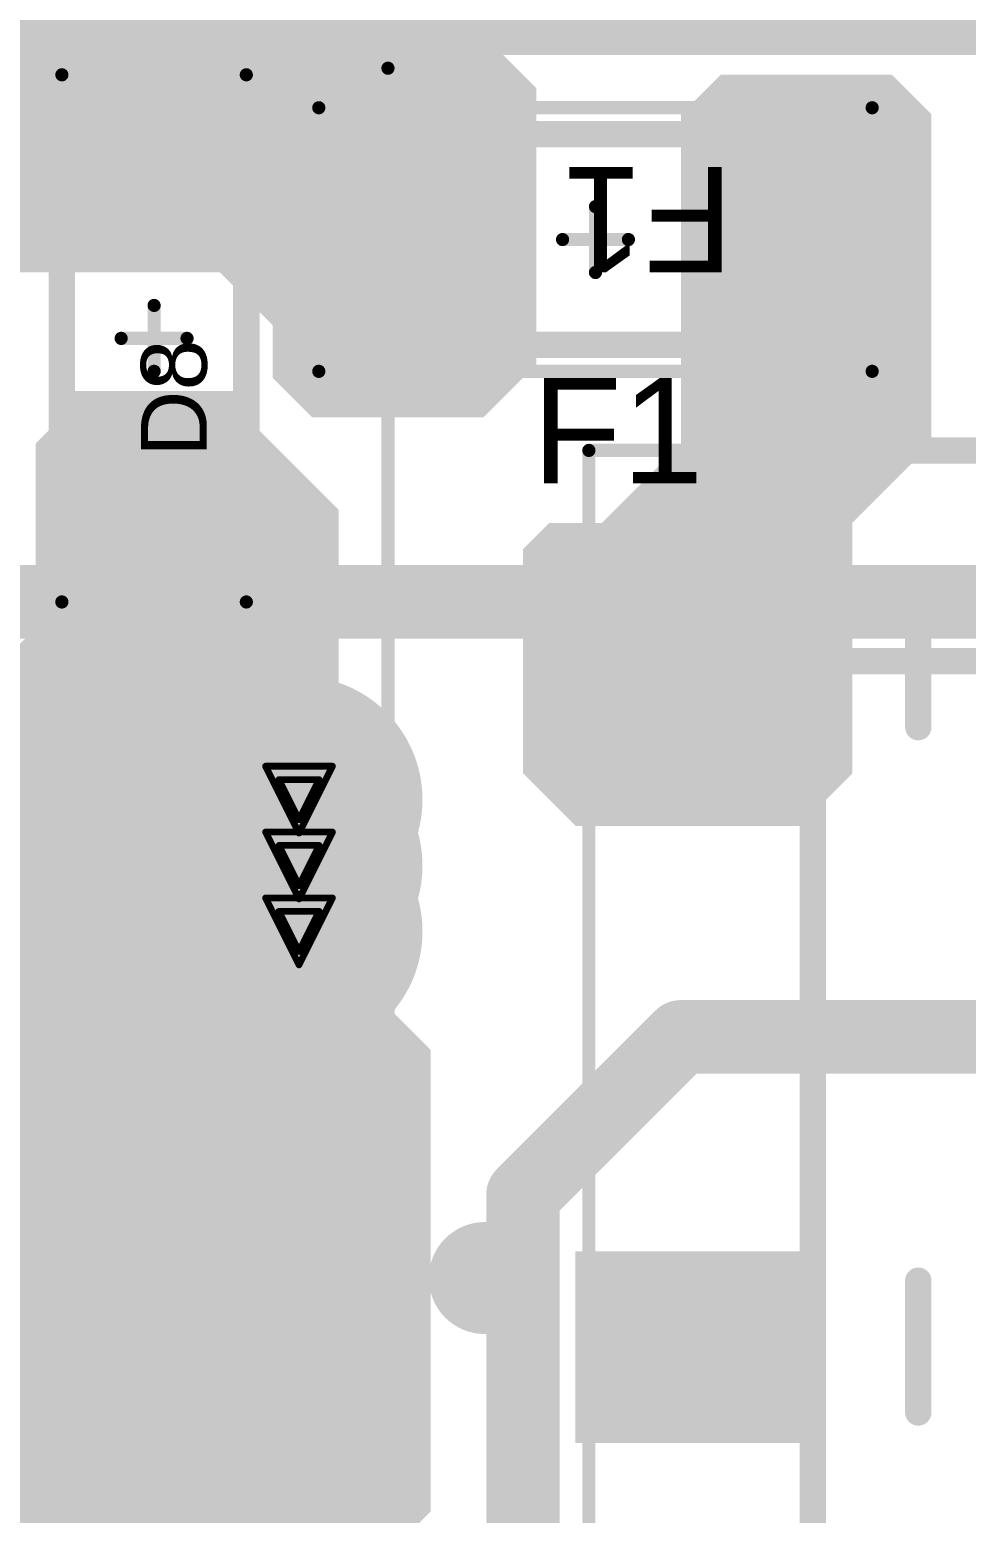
# Model space of a CAD drawing. Header units: inches. Extents: x -21 to 344, y -3 to 240.
# Drawn here: x 15.76 to 22.86, y 52.38 to 63.64 of the extents above; entities that cross this region are included whole.
import ezdxf

# ---------------------------------------------------------------- set-up
doc = ezdxf.new("R2010")
doc.units = ezdxf.units.IN
for name, color, linetype in [('Bottom Layer', 5, 'Continuous'), ('Drill Drawing', 1, 'Continuous'), ('Int1 -GND)', 76, 'Continuous'), ('Int2 -PWR)', 16, 'Continuous'), ('Top Component Center', 76, 'Continuous'), ('Top Designator', 56, 'Continuous'), ('Top Layer', 1, 'Continuous'), ('Top Overlay', 2, 'Continuous'), ('Top Paste', 8, 'Continuous'), ('Top Solder', 216, 'Continuous'), ('Via Holes', 16, 'Continuous')]:
    doc.layers.add(name, color=color, linetype=linetype)
doc.styles.add('Arial', font='', dxfattribs={"height": 0.2})
doc.styles.get('Arial').set_extended_font_data('Arial')

# ---------------------------------------------------------------- blocks, each defined once
blk = doc.blocks.new('SOD323F_1')
at = {"layer": 'Top Layer'}
for points in [[(-1.92499996, 0.27499945), (-0.87499952, 0.27499945), (-0.87499952, -0.27499945), (-1.92499996, -0.27499945)], [(0.87499952, 0.27499945), (1.92499996, 0.27499945), (1.92499996, -0.27499945), (0.87499952, -0.27499945)]]:
    blk.add_hatch(color=1, dxfattribs=at).paths.add_polyline_path(points)
at = {"layer": 'Top Paste'}
for points in [[(-2.05199996, 0.40199945), (-0.74799952, 0.40199945), (-0.74799952, -0.40199945), (-2.05199996, -0.40199945)], [(0.74799952, 0.40199945), (2.05199996, 0.40199945), (2.05199996, -0.40199945), (0.74799952, -0.40199945)]]:
    blk.add_hatch(color=8, dxfattribs=at).paths.add_polyline_path(points)
at = {"layer": 'Top Solder'}
for points in [[(-1.97499986, 0.32499935), (-0.8249996199999998, 0.32499935), (-0.8249996199999998, -0.32499935), (-1.97499986, -0.32499935)], [(0.8249996199999998, 0.32499935), (1.97499986, 0.32499935), (1.97499986, -0.32499935), (0.8249996199999998, -0.32499935)]]:
    blk.add_hatch(color=216, dxfattribs=at).paths.add_polyline_path(points)
at = {"layer": 'Top Component Center'}
for points in [[(-2.00000108, 0.7000011399999999, 0.0999998, 0.0999998, 0), (-2.00000108, -0.7000011399999999, 0.0999998, 0.0999998, 0)], [(-2.00000108, 0.7000011399999999, 0.0999998, 0.0999998, 0), (2.00000108, 0.7000011399999999, 0.0999998, 0.0999998, 0)], [(2.00000108, 0.7000011399999999, 0.0999998, 0.0999998, 0), (2.00000108, -0.7000011399999999, 0.0999998, 0.0999998, 0)], [(0, 0.2499995, 0.0999998, 0.0999998, 0), (0, -0.2499995, 0.0999998, 0.0999998, 0)], [(-0.2499995, 0, 0.0999998, 0.0999998, 0), (0.2499995, 0, 0.0999998, 0.0999998, 0)], [(-2.00000108, -0.7000011399999999, 0.0999998, 0.0999998, 0), (2.00000108, -0.7000011399999999, 0.0999998, 0.0999998, 0)]]:
    blk.add_lwpolyline(points, format="xyseb", dxfattribs=at)
for points in [[(-2.02499976, 0.7000011399999999, 0.0499999, 0.0499999, 1), (-1.9750024, 0.7000011399999999, 0.0499999, 0.0499999, 1)], [(-2.02499976, 0.7000011399999999, 0.0499999, 0.0499999, 1), (-1.9750024, 0.7000011399999999, 0.0499999, 0.0499999, 1)], [(1.9750024, 0.7000011399999999, 0.0499999, 0.0499999, 1), (2.02499976, 0.7000011399999999, 0.0499999, 0.0499999, 1)], [(1.9750024, 0.7000011399999999, 0.0499999, 0.0499999, 1), (2.02499976, 0.7000011399999999, 0.0499999, 0.0499999, 1)], [(-0.02499868, 0.2499995, 0.0499999, 0.0499999, 1), (0.02499868, 0.2499995, 0.0499999, 0.0499999, 1)], [(-0.27499818, 0, 0.0499999, 0.0499999, 1), (-0.22500082, 0, 0.0499999, 0.0499999, 1)], [(0.22500082, 0, 0.0499999, 0.0499999, 1), (0.27499818, 0, 0.0499999, 0.0499999, 1)], [(-0.02499868, -0.2499995, 0.0499999, 0.0499999, 1), (0.02499868, -0.2499995, 0.0499999, 0.0499999, 1)], [(-2.02499976, -0.7000011399999999, 0.0499999, 0.0499999, 1), (-1.9750024, -0.7000011399999999, 0.0499999, 0.0499999, 1)], [(-2.02499976, -0.7000011399999999, 0.0499999, 0.0499999, 1), (-1.9750024, -0.7000011399999999, 0.0499999, 0.0499999, 1)], [(1.9750024, -0.7000011399999999, 0.0499999, 0.0499999, 1), (2.02499976, -0.7000011399999999, 0.0499999, 0.0499999, 1)], [(1.9750024, -0.7000011399999999, 0.0499999, 0.0499999, 1), (2.02499976, -0.7000011399999999, 0.0499999, 0.0499999, 1)]]:
    blk.add_lwpolyline(points, format="xyseb", close=True, dxfattribs=at)
at = {"layer": 'Top Designator'}
for points in [[(-2.00000108, 0.7000011399999999, 0.0999998, 0.0999998, 0), (-2.00000108, -0.7000011399999999, 0.0999998, 0.0999998, 0)], [(-2.00000108, 0.7000011399999999, 0.0999998, 0.0999998, 0), (2.00000108, 0.7000011399999999, 0.0999998, 0.0999998, 0)], [(2.00000108, 0.7000011399999999, 0.0999998, 0.0999998, 0), (2.00000108, -0.7000011399999999, 0.0999998, 0.0999998, 0)], [(-2.00000108, -0.7000011399999999, 0.0999998, 0.0999998, 0), (2.00000108, -0.7000011399999999, 0.0999998, 0.0999998, 0)]]:
    blk.add_lwpolyline(points, format="xyseb", dxfattribs=at)
for points in [[(-2.02499976, 0.7000011399999999, 0.0499999, 0.0499999, 1), (-1.9750024, 0.7000011399999999, 0.0499999, 0.0499999, 1)], [(-2.02499976, 0.7000011399999999, 0.0499999, 0.0499999, 1), (-1.9750024, 0.7000011399999999, 0.0499999, 0.0499999, 1)], [(1.9750024, 0.7000011399999999, 0.0499999, 0.0499999, 1), (2.02499976, 0.7000011399999999, 0.0499999, 0.0499999, 1)], [(1.9750024, 0.7000011399999999, 0.0499999, 0.0499999, 1), (2.02499976, 0.7000011399999999, 0.0499999, 0.0499999, 1)], [(-2.02499976, -0.7000011399999999, 0.0499999, 0.0499999, 1), (-1.9750024, -0.7000011399999999, 0.0499999, 0.0499999, 1)], [(-2.02499976, -0.7000011399999999, 0.0499999, 0.0499999, 1), (-1.9750024, -0.7000011399999999, 0.0499999, 0.0499999, 1)], [(1.9750024, -0.7000011399999999, 0.0499999, 0.0499999, 1), (2.02499976, -0.7000011399999999, 0.0499999, 0.0499999, 1)], [(1.9750024, -0.7000011399999999, 0.0499999, 0.0499999, 1), (2.02499976, -0.7000011399999999, 0.0499999, 0.0499999, 1)]]:
    blk.add_lwpolyline(points, format="xyseb", close=True, dxfattribs=at)
at = {"layer": 'Top Overlay'}
for points in [[(-0.7000011399999999, 0.7000011399999999, 0.1999996, 0.1999996, 0), (0.7000011399999999, 0.7000011399999999, 0.1999996, 0.1999996, 0)], [(-0.499999, 0.7000011399999999, 0.1999996, 0.1999996, 0), (-0.499999, -0.7000011399999999, 0.1999996, 0.1999996, 0)], [(-0.7000011399999999, -0.7000011399999999, 0.1999996, 0.1999996, 0), (0.7000011399999999, -0.7000011399999999, 0.1999996, 0.1999996, 0)]]:
    blk.add_lwpolyline(points, format="xyseb", dxfattribs=at)
for points in [[(-0.75000104, 0.7000011399999999, 0.0999998, 0.0999998, 1), (-0.65000124, 0.7000011399999999, 0.0999998, 0.0999998, 1)], [(-0.5499989, 0.7000011399999999, 0.0999998, 0.0999998, 1), (-0.4499991, 0.7000011399999999, 0.0999998, 0.0999998, 1)], [(0.65000124, 0.7000011399999999, 0.0999998, 0.0999998, 1), (0.75000104, 0.7000011399999999, 0.0999998, 0.0999998, 1)], [(-0.75000104, -0.7000011399999999, 0.0999998, 0.0999998, 1), (-0.65000124, -0.7000011399999999, 0.0999998, 0.0999998, 1)], [(-0.5499989, -0.7000011399999999, 0.0999998, 0.0999998, 1), (-0.4499991, -0.7000011399999999, 0.0999998, 0.0999998, 1)], [(0.65000124, -0.7000011399999999, 0.0999998, 0.0999998, 1), (0.75000104, -0.7000011399999999, 0.0999998, 0.0999998, 1)]]:
    blk.add_lwpolyline(points, format="xyseb", close=True, dxfattribs=at)
at = {"layer": 'Top Designator', "style": 'Arial'}
blk.add_text('D8', height=0.499999, dxfattribs=at).set_placement((-0.90000074, -0.3999992))
blk = doc.blocks.new('EI30_14')
at = {"layer": 'Top Overlay'}
blk.add_lwpolyline([(-16.50000002, -13.99999994, 0.2999994, 0.2999994, 0), (16.50000002, -13.99999994, 0.2999994, 0.2999994, 0)], format="xyseb", dxfattribs=at)
blk = doc.blocks.new('PJ_037AH_SMT_TR_67')
at = {"layer": 'Top Layer'}
blk.add_hatch(color=1, dxfattribs=at).paths.add_polyline_path([(4.175001809999999, -2.29999921), (4.175001809999999, 1.00000181), (8.57500063, 1.00000181), (8.57500063, -2.29999921)])
at = {"layer": 'Top Paste'}
blk.add_hatch(color=8, dxfattribs=at).paths.add_polyline_path([(4.04800181, -2.42699921), (4.04800181, 1.12700181), (8.702000629999999, 1.12700181), (8.702000629999999, -2.42699921)])
at = {"layer": 'Top Component Center'}
for points in [[(-4.90000036, 8.60000058, 0.0999998, 0.0999998, 0), (8.700000379999999, 8.60000058, 0.0999998, 0.0999998, 0)], [(8.700000379999999, -8.500000779999999, 0.0999998, 0.0999998, 0), (8.700000379999999, 8.60000058, 0.0999998, 0.0999998, 0)]]:
    blk.add_lwpolyline(points, format="xyseb", dxfattribs=at)
blk.add_lwpolyline([(8.6750017, 8.60000058, 0.0499999, 0.0499999, 1), (8.724999059999998, 8.60000058, 0.0499999, 0.0499999, 1)], format="xyseb", close=True, dxfattribs=at)
blk.add_lwpolyline([(8.6750017, 8.60000058, 0.0499999, 0.0499999, 1), (8.724999059999998, 8.60000058, 0.0499999, 0.0499999, 1)], format="xyseb", close=True, dxfattribs=at)
at = {"layer": 'Top Designator'}
for points in [[(-4.90000036, 8.60000058, 0.0999998, 0.0999998, 0), (8.700000379999999, 8.60000058, 0.0999998, 0.0999998, 0)], [(8.700000379999999, -8.500000779999999, 0.0999998, 0.0999998, 0), (8.700000379999999, 8.60000058, 0.0999998, 0.0999998, 0)]]:
    blk.add_lwpolyline(points, format="xyseb", dxfattribs=at)
blk.add_lwpolyline([(8.6750017, 8.60000058, 0.0499999, 0.0499999, 1), (8.724999059999998, 8.60000058, 0.0499999, 0.0499999, 1)], format="xyseb", close=True, dxfattribs=at)
blk.add_lwpolyline([(8.6750017, 8.60000058, 0.0499999, 0.0499999, 1), (8.724999059999998, 8.60000058, 0.0499999, 0.0499999, 1)], format="xyseb", close=True, dxfattribs=at)
at = {"layer": 'Top Overlay'}
for points in [[(9.63499978, -0.57999884, 0.4499991, 0.4499991, 1), (9.23500058, -0.57999884, 0.4499991, 0.4499991, 1)], [(9.12250144, -0.57999884, 0.22499828, 0.22499828, 1), (9.34749972, -0.57999884, 0.22499828, 0.22499828, 1)], [(9.522500639999999, -0.57999884, 0.22499828, 0.22499828, 1), (9.747498919999998, -0.57999884, 0.22499828, 0.22499828, 1)]]:
    blk.add_lwpolyline(points, format="xyseb", close=True, dxfattribs=at)
blk = doc.blocks.new('FUSE_1206_71')
at = {"layer": 'Top Layer'}
for points in [[(-1.90000001, 0.7999996699999999), (-0.9999992699999999, 0.7999996699999999), (-0.9999992699999999, -0.7999996699999999), (-1.90000001, -0.7999996699999999)], [(0.9999992699999999, 0.7999996699999999), (1.90000001, 0.7999996699999999), (1.90000001, -0.7999996699999999), (0.9999992699999999, -0.7999996699999999)]]:
    blk.add_hatch(color=1, dxfattribs=at).paths.add_polyline_path(points)
at = {"layer": 'Top Paste'}
for points in [[(-2.02700001, 0.92699967), (-0.8729992699999999, 0.92699967), (-0.8729992699999999, -0.92699967), (-2.02700001, -0.92699967)], [(0.8729992699999999, 0.92699967), (2.02700001, 0.92699967), (2.02700001, -0.92699967), (0.8729992699999999, -0.92699967)]]:
    blk.add_hatch(color=8, dxfattribs=at).paths.add_polyline_path(points)
at = {"layer": 'Top Solder'}
for points in [[(-1.94999991, 0.84999957), (-0.9499993699999999, 0.84999957), (-0.9499993699999999, -0.84999957), (-1.94999991, -0.84999957)], [(0.9499993699999999, 0.84999957), (1.94999991, 0.84999957), (1.94999991, -0.84999957), (0.9499993699999999, -0.84999957)]]:
    blk.add_hatch(color=216, dxfattribs=at).paths.add_polyline_path(points)
at = {"layer": 'Top Component Center'}
for points in [[(2.10000088, 1.00000054, 0.0999998, 0.0999998, 0), (-2.10000088, 1.00000054, 0.0999998, 0.0999998, 0)], [(-2.10000088, 1.00000054, 0.0999998, 0.0999998, 0), (-2.10000088, -1.00000054, 0.0999998, 0.0999998, 0)], [(2.10000088, 1.00000054, 0.0999998, 0.0999998, 0), (2.10000088, -1.00000054, 0.0999998, 0.0999998, 0)], [(0, 0.2499995, 0.0999998, 0.0999998, 0), (0, -0.2499995, 0.0999998, 0.0999998, 0)], [(0.2499995, 0, 0.0999998, 0.0999998, 0), (-0.2499995, 0, 0.0999998, 0.0999998, 0)], [(2.10000088, -1.00000054, 0.0999998, 0.0999998, 0), (-2.10000088, -1.00000054, 0.0999998, 0.0999998, 0)]]:
    blk.add_lwpolyline(points, format="xyseb", dxfattribs=at)
for points in [[(-2.12499956, 1.00000054, 0.0499999, 0.0499999, 1), (-2.0750022, 1.00000054, 0.0499999, 0.0499999, 1)], [(-2.12499956, 1.00000054, 0.0499999, 0.0499999, 1), (-2.0750022, 1.00000054, 0.0499999, 0.0499999, 1)], [(2.0750022, 1.00000054, 0.0499999, 0.0499999, 1), (2.12499956, 1.00000054, 0.0499999, 0.0499999, 1)], [(2.0750022, 1.00000054, 0.0499999, 0.0499999, 1), (2.12499956, 1.00000054, 0.0499999, 0.0499999, 1)], [(-0.02499868, 0.2499995, 0.0499999, 0.0499999, 1), (0.02499868, 0.2499995, 0.0499999, 0.0499999, 1)], [(-0.27499818, 0, 0.0499999, 0.0499999, 1), (-0.22500082, 0, 0.0499999, 0.0499999, 1)], [(0.22500082, 0, 0.0499999, 0.0499999, 1), (0.27499818, 0, 0.0499999, 0.0499999, 1)], [(-0.02499868, -0.2499995, 0.0499999, 0.0499999, 1), (0.02499868, -0.2499995, 0.0499999, 0.0499999, 1)], [(-2.12499956, -1.00000054, 0.0499999, 0.0499999, 1), (-2.0750022, -1.00000054, 0.0499999, 0.0499999, 1)], [(-2.12499956, -1.00000054, 0.0499999, 0.0499999, 1), (-2.0750022, -1.00000054, 0.0499999, 0.0499999, 1)], [(2.0750022, -1.00000054, 0.0499999, 0.0499999, 1), (2.12499956, -1.00000054, 0.0499999, 0.0499999, 1)], [(2.0750022, -1.00000054, 0.0499999, 0.0499999, 1), (2.12499956, -1.00000054, 0.0499999, 0.0499999, 1)]]:
    blk.add_lwpolyline(points, format="xyseb", close=True, dxfattribs=at)
at = {"layer": 'Top Designator'}
for points in [[(-2.10000088, 1.00000054, 0.0999998, 0.0999998, 0), (-2.10000088, -1.00000054, 0.0999998, 0.0999998, 0)], [(2.10000088, 1.00000054, 0.0999998, 0.0999998, 0), (-2.10000088, 1.00000054, 0.0999998, 0.0999998, 0)], [(2.10000088, 1.00000054, 0.0999998, 0.0999998, 0), (2.10000088, -1.00000054, 0.0999998, 0.0999998, 0)], [(2.10000088, -1.00000054, 0.0999998, 0.0999998, 0), (-2.10000088, -1.00000054, 0.0999998, 0.0999998, 0)]]:
    blk.add_lwpolyline(points, format="xyseb", dxfattribs=at)
for points in [[(-2.12499956, 1.00000054, 0.0499999, 0.0499999, 1), (-2.0750022, 1.00000054, 0.0499999, 0.0499999, 1)], [(-2.12499956, 1.00000054, 0.0499999, 0.0499999, 1), (-2.0750022, 1.00000054, 0.0499999, 0.0499999, 1)], [(2.0750022, 1.00000054, 0.0499999, 0.0499999, 1), (2.12499956, 1.00000054, 0.0499999, 0.0499999, 1)], [(2.0750022, 1.00000054, 0.0499999, 0.0499999, 1), (2.12499956, 1.00000054, 0.0499999, 0.0499999, 1)], [(-2.12499956, -1.00000054, 0.0499999, 0.0499999, 1), (-2.0750022, -1.00000054, 0.0499999, 0.0499999, 1)], [(-2.12499956, -1.00000054, 0.0499999, 0.0499999, 1), (-2.0750022, -1.00000054, 0.0499999, 0.0499999, 1)], [(2.0750022, -1.00000054, 0.0499999, 0.0499999, 1), (2.12499956, -1.00000054, 0.0499999, 0.0499999, 1)], [(2.0750022, -1.00000054, 0.0499999, 0.0499999, 1), (2.12499956, -1.00000054, 0.0499999, 0.0499999, 1)]]:
    blk.add_lwpolyline(points, format="xyseb", close=True, dxfattribs=at)
at = {"layer": 'Top Overlay'}
for points in [[(0.8000009399999999, 0.8000009399999999, 0.1999996, 0.1999996, 0), (-0.8000009399999999, 0.8000009399999999, 0.1999996, 0.1999996, 0)], [(0.8000009399999999, -0.8000009399999999, 0.1999996, 0.1999996, 0), (-0.8000009399999999, -0.8000009399999999, 0.1999996, 0.1999996, 0)]]:
    blk.add_lwpolyline(points, format="xyseb", dxfattribs=at)
for points in [[(-0.8500008399999999, 0.8000009399999999, 0.0999998, 0.0999998, 1), (-0.75000104, 0.8000009399999999, 0.0999998, 0.0999998, 1)], [(0.75000104, 0.8000009399999999, 0.0999998, 0.0999998, 1), (0.8500008399999999, 0.8000009399999999, 0.0999998, 0.0999998, 1)], [(-0.8500008399999999, -0.8000009399999999, 0.0999998, 0.0999998, 1), (-0.75000104, -0.8000009399999999, 0.0999998, 0.0999998, 1)], [(0.75000104, -0.8000009399999999, 0.0999998, 0.0999998, 1), (0.8500008399999999, -0.8000009399999999, 0.0999998, 0.0999998, 1)]]:
    blk.add_lwpolyline(points, format="xyseb", close=True, dxfattribs=at)
at = {"layer": 'Top Designator', "style": 'Arial'}
blk.add_text('F1', height=0.8000009399999999, dxfattribs=at).set_placement((-1.04999536, -0.55000144))
blk = doc.blocks.new('DB105S_127')
at = {"layer": 'Top Layer'}
for points in [[(-3.20499867, 5.17499854), (-2.00499853, 5.17499854), (-2.00499853, 3.6249991), (-3.20499867, 3.6249991)], [(2.00500107, 5.17499854), (3.20500121, 5.17499854), (3.20500121, 3.6249991), (2.00500107, 3.6249991)], [(-3.20499867, -3.59499916), (-2.00499853, -3.59499916), (-2.00499853, -5.144998599999999), (-3.20499867, -5.144998599999999)], [(2.00500107, -3.59499916), (3.20500121, -3.59499916), (3.20500121, -5.144998599999999), (2.00500107, -5.144998599999999)]]:
    blk.add_hatch(color=1, dxfattribs=at).paths.add_polyline_path(points)
at = {"layer": 'Top Paste'}
for points in [[(-3.331998669999999, 5.30199854), (-1.87799853, 5.30199854), (-1.87799853, 3.497999099999999), (-3.331998669999999, 3.497999099999999)], [(1.87800107, 5.30199854), (3.33200121, 5.30199854), (3.33200121, 3.497999099999999), (1.87800107, 3.497999099999999)], [(-3.331998669999999, -3.46799916), (-1.87799853, -3.46799916), (-1.87799853, -5.2719986), (-3.331998669999999, -5.2719986)], [(1.87800107, -3.46799916), (3.33200121, -3.46799916), (3.33200121, -5.2719986), (1.87800107, -5.2719986)]]:
    blk.add_hatch(color=8, dxfattribs=at).paths.add_polyline_path(points)
at = {"layer": 'Top Solder'}
for points in [[(-3.25499857, 5.224998439999999), (-1.95499863, 5.224998439999999), (-1.95499863, 3.5749992), (-3.25499857, 3.5749992)], [(1.95500117, 5.224998439999999), (3.25500111, 5.224998439999999), (3.25500111, 3.5749992), (1.95500117, 3.5749992)], [(-3.25499857, -3.54499926), (-1.95499863, -3.54499926), (-1.95499863, -5.1949985), (-3.25499857, -5.1949985)], [(1.95500117, -3.54499926), (3.25500111, -3.54499926), (3.25500111, -5.1949985), (1.95500117, -5.1949985)]]:
    blk.add_hatch(color=216, dxfattribs=at).paths.add_polyline_path(points)
at = {"layer": 'Top Component Center'}
for points in [[(-4.19999922, 5.19999976, 0.0999998, 0.0999998, 0), (-4.19999922, -5.19999976, 0.0999998, 0.0999998, 0)], [(-4.19999922, 5.19999976, 0.0999998, 0.0999998, 0), (4.19999922, 5.19999976, 0.0999998, 0.0999998, 0)], [(4.19999922, 5.19999976, 0.0999998, 0.0999998, 0), (4.19999922, -5.19999976, 0.0999998, 0.0999998, 0)], [(0, 0.499999, 0.0999998, 0.0999998, 0), (0, -0.499999, 0.0999998, 0.0999998, 0)], [(-0.499999, 0, 0.0999998, 0.0999998, 0), (0.499999, 0, 0.0999998, 0.0999998, 0)], [(-4.19999922, -5.19999976, 0.0999998, 0.0999998, 0), (4.19999922, -5.19999976, 0.0999998, 0.0999998, 0)]]:
    blk.add_lwpolyline(points, format="xyseb", dxfattribs=at)
for points in [[(-4.2249979, 5.19999976, 0.0499999, 0.0499999, 1), (-4.175000539999999, 5.19999976, 0.0499999, 0.0499999, 1)], [(-4.2249979, 5.19999976, 0.0499999, 0.0499999, 1), (-4.175000539999999, 5.19999976, 0.0499999, 0.0499999, 1)], [(4.175000539999999, 5.19999976, 0.0499999, 0.0499999, 1), (4.2249979, 5.19999976, 0.0499999, 0.0499999, 1)], [(4.175000539999999, 5.19999976, 0.0499999, 0.0499999, 1), (4.2249979, 5.19999976, 0.0499999, 0.0499999, 1)], [(-0.02499868, 0.499999, 0.0499999, 0.0499999, 1), (0.02499868, 0.499999, 0.0499999, 0.0499999, 1)], [(-0.5249976799999999, 0, 0.0499999, 0.0499999, 1), (-0.47500032, 0, 0.0499999, 0.0499999, 1)], [(0.47500032, 0, 0.0499999, 0.0499999, 1), (0.5249976799999999, 0, 0.0499999, 0.0499999, 1)], [(-0.02499868, -0.499999, 0.0499999, 0.0499999, 1), (0.02499868, -0.499999, 0.0499999, 0.0499999, 1)], [(-4.2249979, -5.19999976, 0.0499999, 0.0499999, 1), (-4.175000539999999, -5.19999976, 0.0499999, 0.0499999, 1)], [(-4.2249979, -5.19999976, 0.0499999, 0.0499999, 1), (-4.175000539999999, -5.19999976, 0.0499999, 0.0499999, 1)], [(4.175000539999999, -5.19999976, 0.0499999, 0.0499999, 1), (4.2249979, -5.19999976, 0.0499999, 0.0499999, 1)], [(4.175000539999999, -5.19999976, 0.0499999, 0.0499999, 1), (4.2249979, -5.19999976, 0.0499999, 0.0499999, 1)]]:
    blk.add_lwpolyline(points, format="xyseb", close=True, dxfattribs=at)
at = {"layer": 'Top Designator'}
for points in [[(-4.19999922, 5.19999976, 0.0999998, 0.0999998, 0), (4.19999922, 5.19999976, 0.0999998, 0.0999998, 0)], [(-4.19999922, 5.19999976, 0.0999998, 0.0999998, 0), (-4.19999922, -5.19999976, 0.0999998, 0.0999998, 0)], [(4.19999922, 5.19999976, 0.0999998, 0.0999998, 0), (4.19999922, -5.19999976, 0.0999998, 0.0999998, 0)], [(-4.19999922, -5.19999976, 0.0999998, 0.0999998, 0), (4.19999922, -5.19999976, 0.0999998, 0.0999998, 0)]]:
    blk.add_lwpolyline(points, format="xyseb", dxfattribs=at)
for points in [[(-4.2249979, 5.19999976, 0.0499999, 0.0499999, 1), (-4.175000539999999, 5.19999976, 0.0499999, 0.0499999, 1)], [(-4.2249979, 5.19999976, 0.0499999, 0.0499999, 1), (-4.175000539999999, 5.19999976, 0.0499999, 0.0499999, 1)], [(4.175000539999999, 5.19999976, 0.0499999, 0.0499999, 1), (4.2249979, 5.19999976, 0.0499999, 0.0499999, 1)], [(4.175000539999999, 5.19999976, 0.0499999, 0.0499999, 1), (4.2249979, 5.19999976, 0.0499999, 0.0499999, 1)], [(-4.2249979, -5.19999976, 0.0499999, 0.0499999, 1), (-4.175000539999999, -5.19999976, 0.0499999, 0.0499999, 1)], [(-4.2249979, -5.19999976, 0.0499999, 0.0499999, 1), (-4.175000539999999, -5.19999976, 0.0499999, 0.0499999, 1)], [(4.175000539999999, -5.19999976, 0.0499999, 0.0499999, 1), (4.2249979, -5.19999976, 0.0499999, 0.0499999, 1)], [(4.175000539999999, -5.19999976, 0.0499999, 0.0499999, 1), (4.2249979, -5.19999976, 0.0499999, 0.0499999, 1)]]:
    blk.add_lwpolyline(points, format="xyseb", close=True, dxfattribs=at)
at = {"layer": 'Top Overlay'}
for points in [[(-4.19999922, 3.50000062, 0.1999996, 0.1999996, 0), (-4.19999922, -3.50000062, 0.1999996, 0.1999996, 0)], [(-4.19999922, 3.50000062, 0.1999996, 0.1999996, 0), (4.19999922, 3.50000062, 0.1999996, 0.1999996, 0)], [(4.19999922, 3.50000062, 0.1999996, 0.1999996, 0), (4.19999922, -3.50000062, 0.1999996, 0.1999996, 0)], [(2.59999988, 3.19999868, 0.1999996, 0.1999996, 0), (2.59999988, 2.20000068, 0.1999996, 0.1999996, 0)], [(-3.09999888, 2.69999968, 0.1999996, 0.1999996, 0), (-2.10000088, 2.69999968, 0.1999996, 0.1999996, 0)], [(2.10000088, 2.69999968, 0.1999996, 0.1999996, 0), (3.09999888, 2.69999968, 0.1999996, 0.1999996, 0)], [(-4.19999922, -3.50000062, 0.1999996, 0.1999996, 0), (4.19999922, -3.50000062, 0.1999996, 0.1999996, 0)]]:
    blk.add_lwpolyline(points, format="xyseb", dxfattribs=at)
for points in [[(-4.24999912, 3.50000062, 0.0999998, 0.0999998, 1), (-4.14999932, 3.50000062, 0.0999998, 0.0999998, 1)], [(-4.24999912, 3.50000062, 0.0999998, 0.0999998, 1), (-4.14999932, 3.50000062, 0.0999998, 0.0999998, 1)], [(4.14999932, 3.50000062, 0.0999998, 0.0999998, 1), (4.24999912, 3.50000062, 0.0999998, 0.0999998, 1)], [(4.14999932, 3.50000062, 0.0999998, 0.0999998, 1), (4.24999912, 3.50000062, 0.0999998, 0.0999998, 1)], [(2.54999998, 3.19999868, 0.0999998, 0.0999998, 1), (2.64999978, 3.19999868, 0.0999998, 0.0999998, 1)], [(-3.14999878, 2.69999968, 0.0999998, 0.0999998, 1), (-3.04999898, 2.69999968, 0.0999998, 0.0999998, 1)], [(-2.15000078, 2.69999968, 0.0999998, 0.0999998, 1), (-2.05000098, 2.69999968, 0.0999998, 0.0999998, 1)], [(2.05000098, 2.69999968, 0.0999998, 0.0999998, 1), (2.15000078, 2.69999968, 0.0999998, 0.0999998, 1)], [(3.04999898, 2.69999968, 0.0999998, 0.0999998, 1), (3.14999878, 2.69999968, 0.0999998, 0.0999998, 1)], [(2.54999998, 2.20000068, 0.0999998, 0.0999998, 1), (2.64999978, 2.20000068, 0.0999998, 0.0999998, 1)], [(-4.24999912, -3.50000062, 0.0999998, 0.0999998, 1), (-4.14999932, -3.50000062, 0.0999998, 0.0999998, 1)], [(-4.24999912, -3.50000062, 0.0999998, 0.0999998, 1), (-4.14999932, -3.50000062, 0.0999998, 0.0999998, 1)], [(4.14999932, -3.50000062, 0.0999998, 0.0999998, 1), (4.24999912, -3.50000062, 0.0999998, 0.0999998, 1)], [(4.14999932, -3.50000062, 0.0999998, 0.0999998, 1), (4.24999912, -3.50000062, 0.0999998, 0.0999998, 1)]]:
    blk.add_lwpolyline(points, format="xyseb", close=True, dxfattribs=at)
at = {"layer": 'Top Designator', "style": 'Arial'}
blk.add_text('BR1', height=1.00000054, dxfattribs=at).set_placement((-2.30000048, -0.8000009399999999))
at = {"layer": 'Top Overlay', "style": 'Arial'}
for p in [(-2.99999908, -3.833063199999999), (2.30000302, -3.833063199999999)]:
    blk.add_text('~', height=1.00000054, dxfattribs=at).set_placement(p)

msp = doc.modelspace()

# ---------------------------------------------------------------- hatches: boundary and pattern name
at = {"layer": 'Bottom Layer'}
h = msp.add_hatch(color=5, dxfattribs=at)
edge = h.paths.add_edge_path()
edge.add_arc((17.79999996, 57.80000124), 0.2999994, 0, 360)
h = msp.add_hatch(color=5, dxfattribs=at)
edge = h.paths.add_edge_path()
edge.add_arc((17.79999996, 57.29999969999999), 0.2999994, 0, 360)
h = msp.add_hatch(color=5, dxfattribs=at)
edge = h.paths.add_edge_path()
edge.add_arc((17.79999996, 56.8000007), 0.2999994, 0, 360)
at = {"layer": 'Int1 -GND)'}
h = msp.add_hatch(color=7, dxfattribs=at)
edge = h.paths.add_edge_path()
edge.add_arc((17.79999996, 57.80000124), 0.9369983799999999, 0, 360)
h = msp.add_hatch(color=7, dxfattribs=at)
edge = h.paths.add_edge_path()
edge.add_arc((17.79999996, 57.29999969999999), 0.9369983799999999, 0, 360)
h = msp.add_hatch(color=7, dxfattribs=at)
edge = h.paths.add_edge_path()
edge.add_arc((17.79999996, 56.8000007), 0.9369983799999999, 0, 360)
at = {"layer": 'Int2 -PWR)'}
msp.add_hatch(color=7, dxfattribs=at).paths.add_polyline_path([(12.4000006, 63.5), (40.50000027999999, 63.5), (40.50000027999999, 87.49999772), (12.4000006, 87.49999772)])
at = {"layer": 'Top Layer'}
h = msp.add_hatch(color=1, dxfattribs=at)
h.paths.add_polyline_path([(10.19999992, 84.79999803999999), (10.19999992, 68.90000189999999), (15.50000202, 63.5999998), (19.19999716, 63.5999998), (19.5999989, 63.19999805999999), (19.59999382, 61.09999464), (19.1999997, 60.70000052), (17.89999722, 60.70000052), (17.60000036, 60.99999737999999), (17.60000036, 61.39999912), (17.19999862, 61.80000086), (14.60000128, 61.80000086), (7.69999984, 68.69999213999999), (7.69999984, 84.80000057999999), (8.29999864, 85.39999938), (9.600001119999998, 85.39999938)])
h.paths.add_polyline_path([(9.12699978, 84.70186005999999), (9.12699978, 83.92700004), (9.901859799999999, 83.92700004), (9.84239332, 84.14893), (9.723379079999999, 84.35506878), (9.555068519999999, 84.52337934), (9.348929739999999, 84.64239357999999)], flags=0)
h.paths.add_polyline_path([(8.872999779999999, 84.70186005999999), (8.65106982, 84.64239357999999), (8.444931039999998, 84.52337934), (8.27662048, 84.35506878), (8.15760624, 84.14893), (8.09813976, 83.92700004), (8.872999779999999, 83.92700004)], flags=0)
h.paths.add_polyline_path([(9.901859799999999, 83.67300003999999), (9.12699978, 83.67300003999999), (9.12699978, 82.89814002), (9.348929739999999, 82.9576065), (9.555068519999999, 83.07662074), (9.723379079999999, 83.2449313), (9.84239332, 83.45107008)], flags=0)
h.paths.add_polyline_path([(8.872999779999999, 83.67300003999999), (8.09813976, 83.67300003999999), (8.15760624, 83.45107008), (8.27662048, 83.2449313), (8.444931039999998, 83.07662074), (8.65106982, 82.9576065), (8.872999779999999, 82.89814002)], flags=0)
h.paths.add_polyline_path([(9.12699978, 70.70186011999999), (9.12699978, 69.92699501999999), (9.901859799999999, 69.92699501999999), (9.84239332, 70.14893006), (9.723379079999999, 70.35506884), (9.555068519999999, 70.5233794), (9.348929739999999, 70.64239364)], flags=0)
h.paths.add_polyline_path([(8.872999779999999, 70.70186011999999), (8.65106982, 70.64239364), (8.444931039999998, 70.5233794), (8.27662048, 70.35506884), (8.15760624, 70.14893006), (8.09813976, 69.92699501999999), (8.872999779999999, 69.92699501999999)], flags=0)
h.paths.add_polyline_path([(9.90185726, 69.67299502), (9.12699978, 69.67299502), (9.12699978, 68.89814007999999), (9.348929739999999, 68.95760656), (9.555068519999999, 69.0766208), (9.723379079999999, 69.24493136), (9.84239332, 69.45107014)], flags=0)
h.paths.add_polyline_path([(8.872999779999999, 69.67299502), (8.0981423, 69.67299502), (8.15760624, 69.45107014), (8.27662048, 69.24493136), (8.444931039999998, 69.0766208), (8.65106982, 68.95760656), (8.872999779999999, 68.89814007999999)], flags=0)
for points in [[(19.4999991, 59.69999743999999), (19.4999991, 58.00000338), (19.90000338, 57.5999991), (21.5999949, 57.5999991), (21.99999918, 58.00000083999999), (21.99999918, 59.89999957999999), (22.60000052, 60.50000092), (22.60000052, 62.99999846), (22.29999858, 63.30000039999999), (20.99999864, 63.30000039999999), (20.69999416, 62.99999846), (20.69997384, 60.49997043999999), (20.09999536, 59.89999957999999), (19.6999987, 59.89999957999999)], [(18.09999682, 60.00000446), (17.30000096, 60.80000032), (16.09999828, 60.80000032), (15.79999888, 60.50000092), (15.79999888, 59.10000118), (14.79999834, 58.10000064), (13.3999986, 58.10000064), (12.4000006, 57.10000264), (12.4000006, 52.9999956), (13.70000054, 51.70000074), (18.09999682, 51.6999982), (18.8000005, 52.39999934), (18.8000005, 55.89999742), (18.09999682, 56.60000109999999)]]:
    msp.add_hatch(color=1, dxfattribs=at).paths.add_polyline_path(points)
h = msp.add_hatch(color=1, dxfattribs=at)
edge = h.paths.add_edge_path()
edge.add_arc((17.79999996, 57.80000124), 0.2999994, 0, 360)
h = msp.add_hatch(color=1, dxfattribs=at)
edge = h.paths.add_edge_path()
edge.add_arc((17.79999996, 57.29999969999999), 0.2999994, 0, 360)
h = msp.add_hatch(color=1, dxfattribs=at)
edge = h.paths.add_edge_path()
edge.add_arc((17.79999996, 56.8000007), 0.2999994, 0, 360)
at = {"layer": 'Via Holes'}
h = msp.add_hatch(color=7, dxfattribs=at)
edge = h.paths.add_edge_path()
edge.add_arc((17.79999996, 57.80000124), 0.17499838, 0, 360)
h = msp.add_hatch(color=7, dxfattribs=at)
edge = h.paths.add_edge_path()
edge.add_arc((17.79999996, 57.29999969999999), 0.17499838, 0, 360)
h = msp.add_hatch(color=7, dxfattribs=at)
edge = h.paths.add_edge_path()
edge.add_arc((17.79999996, 56.8000007), 0.17499838, 0, 360)

# ---------------------------------------------------------------- linework, layer by layer
at = {"layer": 'Drill Drawing'}
for points in [[(17.54599996, 58.05400124, 0.0508, 0.0508, 0), (18.05399996, 58.05400124, 0.0508, 0.0508, 0)], [(17.54599996, 58.05400124, 0.0508, 0.0508, 0), (17.79999996, 57.54600124, 0.0508, 0.0508, 0)], [(17.64759996, 57.95240123999999, 0.0508, 0.0508, 0), (17.95239996, 57.95240123999999, 0.0508, 0.0508, 0)], [(17.64759996, 57.95240123999999, 0.0508, 0.0508, 0), (17.79999996, 57.64760123999999, 0.0508, 0.0508, 0)], [(17.79999996, 57.54600124, 0.0508, 0.0508, 0), (18.05399996, 58.05400124, 0.0508, 0.0508, 0)], [(17.79999996, 57.64760123999999, 0.0508, 0.0508, 0), (17.95239996, 57.95240123999999, 0.0508, 0.0508, 0)], [(17.54599996, 57.5539997, 0.0508, 0.0508, 0), (18.05399996, 57.5539997, 0.0508, 0.0508, 0)], [(17.54599996, 57.5539997, 0.0508, 0.0508, 0), (17.79999996, 57.0459997, 0.0508, 0.0508, 0)], [(17.79999996, 57.0459997, 0.0508, 0.0508, 0), (18.05399996, 57.5539997, 0.0508, 0.0508, 0)], [(17.64759996, 57.4523997, 0.0508, 0.0508, 0), (17.95239996, 57.4523997, 0.0508, 0.0508, 0)], [(17.64759996, 57.4523997, 0.0508, 0.0508, 0), (17.79999996, 57.1475997, 0.0508, 0.0508, 0)], [(17.79999996, 57.1475997, 0.0508, 0.0508, 0), (17.95239996, 57.4523997, 0.0508, 0.0508, 0)], [(17.54599996, 57.0540007, 0.0508, 0.0508, 0), (18.05399996, 57.0540007, 0.0508, 0.0508, 0)], [(17.54599996, 57.0540007, 0.0508, 0.0508, 0), (17.79999996, 56.5460007, 0.0508, 0.0508, 0)], [(17.79999996, 56.5460007, 0.0508, 0.0508, 0), (18.05399996, 57.0540007, 0.0508, 0.0508, 0)], [(17.64759996, 56.9524007, 0.0508, 0.0508, 0), (17.95239996, 56.9524007, 0.0508, 0.0508, 0)], [(17.64759996, 56.9524007, 0.0508, 0.0508, 0), (17.79999996, 56.6476007, 0.0508, 0.0508, 0)], [(17.79999996, 56.6476007, 0.0508, 0.0508, 0), (17.95239996, 56.9524007, 0.0508, 0.0508, 0)]]:
    msp.add_lwpolyline(points, format="xyseb", dxfattribs=at)
for points in [[(17.53329996, 58.05400124, 0.0254, 0.0254, 1), (17.55869996, 58.05400124, 0.0254, 0.0254, 1)], [(17.53329996, 58.05400124, 0.0254, 0.0254, 1), (17.55869996, 58.05400124, 0.0254, 0.0254, 1)], [(17.63489996, 57.95240123999999, 0.0254, 0.0254, 1), (17.66029996, 57.95240123999999, 0.0254, 0.0254, 1)], [(17.63489996, 57.95240123999999, 0.0254, 0.0254, 1), (17.66029996, 57.95240123999999, 0.0254, 0.0254, 1)], [(17.93969996, 57.95240123999999, 0.0254, 0.0254, 1), (17.96509996, 57.95240123999999, 0.0254, 0.0254, 1)], [(17.93969996, 57.95240123999999, 0.0254, 0.0254, 1), (17.96509996, 57.95240123999999, 0.0254, 0.0254, 1)], [(18.04129996, 58.05400124, 0.0254, 0.0254, 1), (18.06669996, 58.05400124, 0.0254, 0.0254, 1)], [(18.04129996, 58.05400124, 0.0254, 0.0254, 1), (18.06669996, 58.05400124, 0.0254, 0.0254, 1)], [(17.78729996, 57.64760123999999, 0.0254, 0.0254, 1), (17.81269996, 57.64760123999999, 0.0254, 0.0254, 1)], [(17.78729996, 57.64760123999999, 0.0254, 0.0254, 1), (17.81269996, 57.64760123999999, 0.0254, 0.0254, 1)], [(17.53329996, 57.5539997, 0.0254, 0.0254, 1), (17.55869996, 57.5539997, 0.0254, 0.0254, 1)], [(17.53329996, 57.5539997, 0.0254, 0.0254, 1), (17.55869996, 57.5539997, 0.0254, 0.0254, 1)], [(17.78729996, 57.54600124, 0.0254, 0.0254, 1), (17.81269996, 57.54600124, 0.0254, 0.0254, 1)], [(17.78729996, 57.54600124, 0.0254, 0.0254, 1), (17.81269996, 57.54600124, 0.0254, 0.0254, 1)], [(18.04129996, 57.5539997, 0.0254, 0.0254, 1), (18.06669996, 57.5539997, 0.0254, 0.0254, 1)], [(18.04129996, 57.5539997, 0.0254, 0.0254, 1), (18.06669996, 57.5539997, 0.0254, 0.0254, 1)], [(17.63489996, 57.4523997, 0.0254, 0.0254, 1), (17.66029996, 57.4523997, 0.0254, 0.0254, 1)], [(17.63489996, 57.4523997, 0.0254, 0.0254, 1), (17.66029996, 57.4523997, 0.0254, 0.0254, 1)], [(17.93969996, 57.4523997, 0.0254, 0.0254, 1), (17.96509996, 57.4523997, 0.0254, 0.0254, 1)], [(17.93969996, 57.4523997, 0.0254, 0.0254, 1), (17.96509996, 57.4523997, 0.0254, 0.0254, 1)], [(17.53329996, 57.0540007, 0.0254, 0.0254, 1), (17.55869996, 57.0540007, 0.0254, 0.0254, 1)], [(17.53329996, 57.0540007, 0.0254, 0.0254, 1), (17.55869996, 57.0540007, 0.0254, 0.0254, 1)], [(17.78729996, 57.1475997, 0.0254, 0.0254, 1), (17.81269996, 57.1475997, 0.0254, 0.0254, 1)], [(17.78729996, 57.1475997, 0.0254, 0.0254, 1), (17.81269996, 57.1475997, 0.0254, 0.0254, 1)], [(18.04129996, 57.0540007, 0.0254, 0.0254, 1), (18.06669996, 57.0540007, 0.0254, 0.0254, 1)], [(18.04129996, 57.0540007, 0.0254, 0.0254, 1), (18.06669996, 57.0540007, 0.0254, 0.0254, 1)], [(17.63489996, 56.9524007, 0.0254, 0.0254, 1), (17.66029996, 56.9524007, 0.0254, 0.0254, 1)], [(17.63489996, 56.9524007, 0.0254, 0.0254, 1), (17.66029996, 56.9524007, 0.0254, 0.0254, 1)], [(17.78729996, 57.0459997, 0.0254, 0.0254, 1), (17.81269996, 57.0459997, 0.0254, 0.0254, 1)], [(17.78729996, 57.0459997, 0.0254, 0.0254, 1), (17.81269996, 57.0459997, 0.0254, 0.0254, 1)], [(17.93969996, 56.9524007, 0.0254, 0.0254, 1), (17.96509996, 56.9524007, 0.0254, 0.0254, 1)], [(17.93969996, 56.9524007, 0.0254, 0.0254, 1), (17.96509996, 56.9524007, 0.0254, 0.0254, 1)], [(17.78729996, 56.6476007, 0.0254, 0.0254, 1), (17.81269996, 56.6476007, 0.0254, 0.0254, 1)], [(17.78729996, 56.6476007, 0.0254, 0.0254, 1), (17.81269996, 56.6476007, 0.0254, 0.0254, 1)], [(17.78729996, 56.5460007, 0.0254, 0.0254, 1), (17.81269996, 56.5460007, 0.0254, 0.0254, 1)], [(17.78729996, 56.5460007, 0.0254, 0.0254, 1), (17.81269996, 56.5460007, 0.0254, 0.0254, 1)]]:
    msp.add_lwpolyline(points, format="xyseb", close=True, dxfattribs=at)
at = {"layer": 'Int2 -PWR)'}
for points in [[(12.7, 59.30000077999999, 0.5588, 0.5588, 0), (19.09999736, 59.30000077999999, 0.5588, 0.5588, 0)], [(19.09999736, 59.30000077999999, 0.5588, 0.5588, 0), (22.50000072, 59.30000077999999, 0.5588, 0.5588, 0)], [(22.50000072, 59.30000077999999, 0.5588, 0.5588, 0), (38.60000154, 59.30000077999999, 0.5588, 0.5588, 0)], [(17.56640124, 58.44181098, 0.254, 0.254, -0.176326980708465), (18.03359868, 58.44181098, 0.254, 0.254, 0)], [(17.15819022, 57.56640252, 0.254, 0.254, -0.176326980708465), (17.15819022, 58.03359996, 0.254, 0.254, 0)], [(17.56640124, 57.94180943999999, 0.254, 0.254, -0.176326980708465), (18.03359868, 57.94180943999999, 0.254, 0.254, 0)], [(18.4418097, 58.03359996, 0.254, 0.254, -0.1763269807084648), (18.4418097, 57.56640252, 0.254, 0.254, 0)], [(17.15819022, 57.06640098, 0.254, 0.254, -0.176326980708465), (17.15819022, 57.53359842, 0.254, 0.254, 0)], [(18.4418097, 57.53359842, 0.254, 0.254, -0.1763269807084648), (18.4418097, 57.06640098, 0.254, 0.254, 0)], [(17.56640124, 57.44181043999999, 0.254, 0.254, -0.176326980708465), (18.03359868, 57.44181043999999, 0.254, 0.254, 0)], [(18.03359868, 57.15819149999999, 0.254, 0.254, -0.176326980708465), (17.56640124, 57.15819149999999, 0.254, 0.254, 0)], [(17.15819022, 56.56640198, 0.254, 0.254, -0.176326980708465), (17.15819022, 57.03359942, 0.254, 0.254, 0)], [(18.4418097, 57.03359942, 0.254, 0.254, -0.1763269807084648), (18.4418097, 56.56640198, 0.254, 0.254, 0)], [(18.03359868, 56.65818995999999, 0.254, 0.254, -0.176326980708465), (17.56640124, 56.65818995999999, 0.254, 0.254, 0)], [(18.03359868, 56.15819096, 0.254, 0.254, -0.176326980708465), (17.56640124, 56.15819096, 0.254, 0.254, 0)], [(19.4999991, 54.79999708, 0.5588, 0.5588, 0), (20.70000178, 55.99999975999999, 0.5588, 0.5588, 0)], [(20.70000178, 55.99999975999999, 0.5588, 0.5588, 0), (40.79999968, 55.99999975999999, 0.5588, 0.5588, 0)], [(19.4999991, 52.0999974, 0.5588, 0.5588, 0), (19.4999991, 54.79999708, 0.5588, 0.5588, 0)]]:
    msp.add_lwpolyline(points, format="xyseb", dxfattribs=at)
for points in [[(18.96029736, 59.30000077999999, 0.2794, 0.2794, 1), (19.23969736, 59.30000077999999, 0.2794, 0.2794, 1)], [(18.96029736, 59.30000077999999, 0.2794, 0.2794, 1), (19.23969736, 59.30000077999999, 0.2794, 0.2794, 1)], [(22.36030072, 59.30000077999999, 0.2794, 0.2794, 1), (22.63970072, 59.30000077999999, 0.2794, 0.2794, 1)], [(22.36030072, 59.30000077999999, 0.2794, 0.2794, 1), (22.63970072, 59.30000077999999, 0.2794, 0.2794, 1)], [(17.50290124, 58.44181098, 0.127, 0.127, 1), (17.62990124, 58.44181098, 0.127, 0.127, 1)], [(17.97009868, 58.44181098, 0.127, 0.127, 1), (18.09709868, 58.44181098, 0.127, 0.127, 1)], [(17.09469022, 58.03359996, 0.127, 0.127, 1), (17.22169022, 58.03359996, 0.127, 0.127, 1)], [(18.3783097, 58.03359996, 0.127, 0.127, 1), (18.5053097, 58.03359996, 0.127, 0.127, 1)], [(17.50290124, 57.94180943999999, 0.127, 0.127, 1), (17.62990124, 57.94180943999999, 0.127, 0.127, 1)], [(17.97009868, 57.94180943999999, 0.127, 0.127, 1), (18.09709868, 57.94180943999999, 0.127, 0.127, 1)], [(17.09469022, 57.56640252, 0.127, 0.127, 1), (17.22169022, 57.56640252, 0.127, 0.127, 1)], [(17.09469022, 57.53359842, 0.127, 0.127, 1), (17.22169022, 57.53359842, 0.127, 0.127, 1)], [(18.3783097, 57.56640252, 0.127, 0.127, 1), (18.5053097, 57.56640252, 0.127, 0.127, 1)], [(18.3783097, 57.53359842, 0.127, 0.127, 1), (18.5053097, 57.53359842, 0.127, 0.127, 1)], [(17.50290124, 57.44181043999999, 0.127, 0.127, 1), (17.62990124, 57.44181043999999, 0.127, 0.127, 1)], [(17.97009868, 57.44181043999999, 0.127, 0.127, 1), (18.09709868, 57.44181043999999, 0.127, 0.127, 1)], [(17.09469022, 57.06640098, 0.127, 0.127, 1), (17.22169022, 57.06640098, 0.127, 0.127, 1)], [(17.50290124, 57.15819149999999, 0.127, 0.127, 1), (17.62990124, 57.15819149999999, 0.127, 0.127, 1)], [(17.97009868, 57.15819149999999, 0.127, 0.127, 1), (18.09709868, 57.15819149999999, 0.127, 0.127, 1)], [(18.3783097, 57.06640098, 0.127, 0.127, 1), (18.5053097, 57.06640098, 0.127, 0.127, 1)], [(17.09469022, 57.03359942, 0.127, 0.127, 1), (17.22169022, 57.03359942, 0.127, 0.127, 1)], [(18.3783097, 57.03359942, 0.127, 0.127, 1), (18.5053097, 57.03359942, 0.127, 0.127, 1)], [(17.50290124, 56.65818995999999, 0.127, 0.127, 1), (17.62990124, 56.65818995999999, 0.127, 0.127, 1)], [(17.97009868, 56.65818995999999, 0.127, 0.127, 1), (18.09709868, 56.65818995999999, 0.127, 0.127, 1)], [(17.09469022, 56.56640198, 0.127, 0.127, 1), (17.22169022, 56.56640198, 0.127, 0.127, 1)], [(18.3783097, 56.56640198, 0.127, 0.127, 1), (18.5053097, 56.56640198, 0.127, 0.127, 1)], [(17.50290124, 56.15819096, 0.127, 0.127, 1), (17.62990124, 56.15819096, 0.127, 0.127, 1)], [(17.97009868, 56.15819096, 0.127, 0.127, 1), (18.09709868, 56.15819096, 0.127, 0.127, 1)], [(20.56030178, 55.99999975999999, 0.2794, 0.2794, 1), (20.83970178, 55.99999975999999, 0.2794, 0.2794, 1)], [(20.56030178, 55.99999975999999, 0.2794, 0.2794, 1), (20.83970178, 55.99999975999999, 0.2794, 0.2794, 1)], [(19.3602991, 54.79999708, 0.2794, 0.2794, 1), (19.6396991, 54.79999708, 0.2794, 0.2794, 1)], [(19.3602991, 54.79999708, 0.2794, 0.2794, 1), (19.6396991, 54.79999708, 0.2794, 0.2794, 1)]]:
    msp.add_lwpolyline(points, format="xyseb", close=True, dxfattribs=at)

# ---------------------------------------------------------------- block references
for name, p in [('EI30_14', (29.00000042, 77.60000228)), ('PJ_037AH_SMT_TR_67', (9.77499696, 54.74999717999999))]:
    msp.add_blockref(name, p)
for name, p, rotation in [('SOD323F_1', (16.69999962, 61.30000186), 90), ('FUSE_1206_71', (20.05000054, 62.05000036), 180), ('DB105S_127', (25.2000004, 56.2500018), 90)]:
    msp.add_blockref(name, p, dxfattribs=dict(rotation=rotation))

# ---------------------------------------------------------------- texts
at = {"layer": 'Top Overlay', "style": 'Arial'}
msp.add_text('F1', height=0.8000009399999999, dxfattribs=at).set_placement((19.5668392, 60.20013106))

doc.saveas('drawing.dxf')
